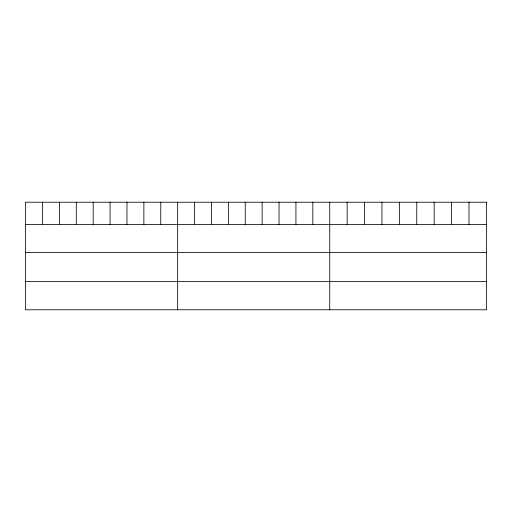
<?xml version="1.0" encoding="UTF-8"?>
<svg xmlns="http://www.w3.org/2000/svg" width="512" height="512" viewBox="0 0 512 512"><rect width="100%" height="100%" fill="white"/><g stroke="black" fill="none" stroke-linecap="round" stroke-linejoin="round"><path stroke-width="0.77" d="M25.6 224.48L486.4 224.48M25.6 252.627L486.4 252.627M25.6 281.632L486.4 281.632M468.992 202.214L468.992 224.48M451.584 202.214L451.584 224.48M434.176 202.214L434.176 224.48M416.768 202.214L416.768 224.48M399.36 202.214L399.36 224.48M381.952 202.214L381.952 224.48M364.544 202.214L364.544 224.48M347.136 202.214L347.136 224.48M329.728 202.214L329.728 309.786M312.832 202.214L312.832 224.48M295.936 202.214L295.936 224.48M279.04 202.214L279.04 224.48M262.144 202.214L262.144 224.48M245.248 202.214L245.248 224.48M228.352 202.214L228.352 224.48M211.456 202.214L211.456 224.48M194.56 202.214L194.56 224.48M177.664 202.214L177.664 309.786M160.768 202.214L160.768 224.48M143.872 202.214L143.872 224.48M126.976 202.214L126.976 224.48M110.08 202.214L110.08 224.48M93.184 202.214L93.184 224.48M76.288 202.214L76.288 224.48M59.392 202.214L59.392 224.48M42.496 202.214L42.496 224.48M486.4 202.214L25.6 202.214L25.6 309.786L486.4 309.786L486.4 202.214"/></g></svg>
